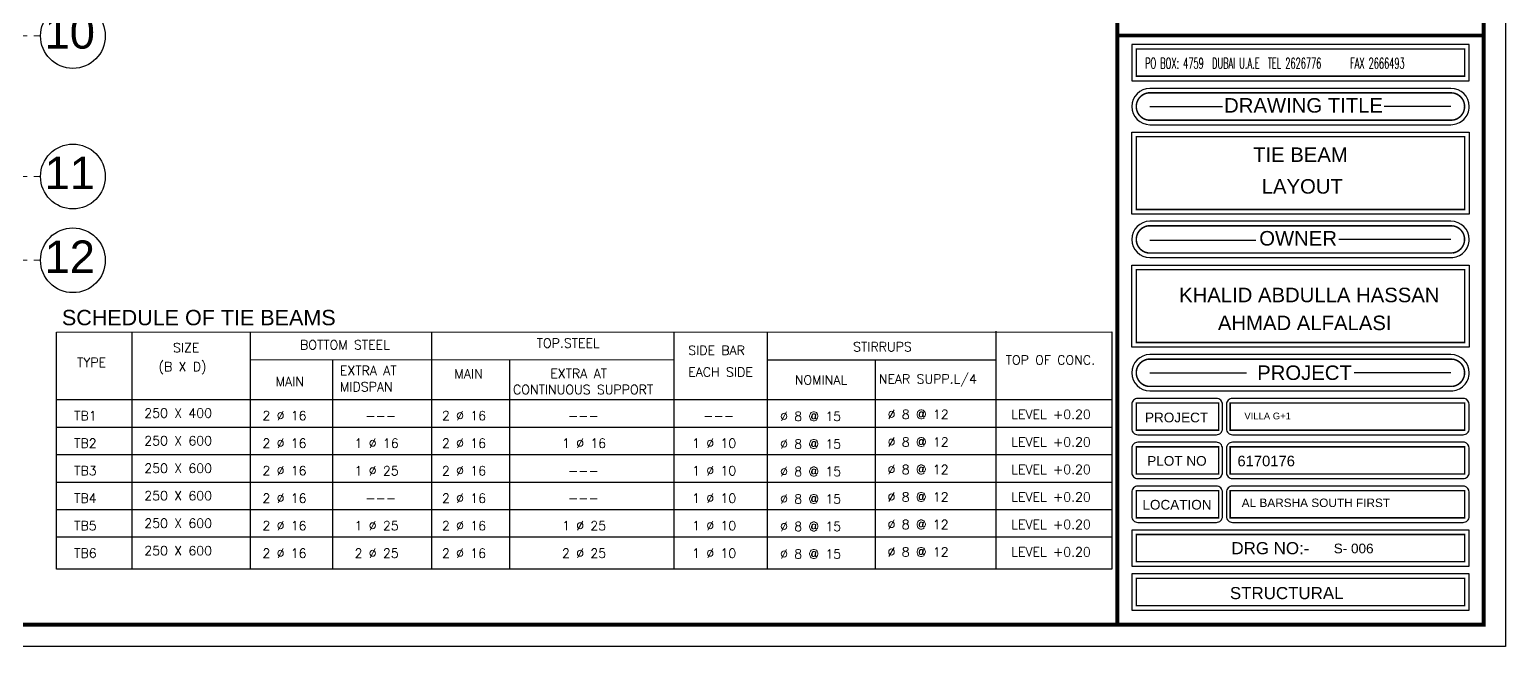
# Model space of a CAD drawing. Header units: metres. Extents: x 503482 to 1007323, y 2781056 to 5562345.
# Drawn here: x 503793.72 to 503821.01, y 2781078.7 to 2781090.11 of the extents above; entities that cross this region are included whole.
import ezdxf

# ---------------------------------------------------------------- set-up
doc = ezdxf.new("R2010")
doc.units = ezdxf.units.M
doc.header["$LTSCALE"] = 10
doc.header["$MEASUREMENT"] = 0
doc.linetypes.add('PHANTOM2', pattern=[1.25, 0.625, -0.125, 0.125, -0.125, 0.125, -0.125])
doc.layers.get('0').update_dxf_attribs({"linetype": 'CONTINUOUS'})
for name, color, linetype, lineweight in [('01_WALLS', 7, 'CONTINUOUS', 25), ('S-TIE BEAM', 3, 'CONTINUOUS', 25), ('TEXT', 254, 'CONTINUOUS', 13)]:
    doc.layers.add(name, color=color, linetype=linetype, lineweight=lineweight)
for name, color, linetype in [('A-TEXT', 2, 'CONTINUOUS'), ('A-VIEW-LN', 1, 'CONTINUOUS'), ('G-HATCH-COL-WALL', 171, 'CONTINUOUS'), ('M.TITLE BLOCK', 7, 'CONTINUOUS'), ('SH', 3, 'CONTINUOUS')]:
    doc.layers.add(name, color=color, linetype=linetype)
doc.styles.add('ANWAR', font='arial.ttf')
doc.styles.add('ROMAN', font='romant.shx', dxfattribs={"height": 0.6})
doc.styles.add('ROMANS', font='ROMANS.SHX', dxfattribs={"width": 0.8, "height": 0.25})
doc.styles.add('SANSSERIFBOLD', font='sanss___.ttf', dxfattribs={"height": 18})
doc.styles.add('TT', font='swissek.ttf')

# ---------------------------------------------------------------- blocks, each defined once
blk = doc.blocks.new('A$C2A1342A5')
at = {"color": 1, "style": 'ROMAN'}
blk.add_text('PO BOX: 4759  DUBAI U.A.E  TEL 2626776   FAX 2666493', height=10, dxfattribs=at).set_placement((-1, 0))
blk = doc.blocks.new('A$C9677af75')
at = {"color": 252}
for centre in [(3.452, -17.4), (3.452, -20), (3.452, -21.55)]:
    blk.add_circle(centre, 0.599, dxfattribs=at)
at = {"layer": 'A-VIEW-LN', "color": 252, "linetype": 'PHANTOM2', "lineweight": 5, "ltscale": 0.1}
for p, q in [((-17.271, -17.4), (2.858, -17.4)), ((-17.271, -20), (2.858, -20)), ((-17.271, -21.55), (2.858, -21.55))]:
    blk.add_line(p, q, dxfattribs=at)
at = {"layer": 'A-TEXT', "style": 'ANWAR'}
for s, p in [('10', (2.927, -17.634)), ('11', (2.927, -20.234)), ('12', (2.927, -21.784))]:
    blk.add_text(s, height=0.6, dxfattribs=at).set_placement(p)

msp = doc.modelspace()

# ---------------------------------------------------------------- linework, layer by layer
at = {"layer": '01_WALLS', "color": 4, "const_width": 0.028}
for points in [[(503820.255, 2781089.753), (503814.183, 2781089.753), (503814.183, 2781089.25), (503820.255, 2781089.25)], [(503820.255, 2781089.753), (503814.183, 2781089.753), (503814.183, 2781089.25), (503820.255, 2781089.25)], [(503814.183, 2781088.131), (503820.255, 2781088.131), (503820.255, 2781086.783), (503814.183, 2781086.783)], [(503814.183, 2781088.131), (503820.255, 2781088.131), (503820.255, 2781086.783), (503814.183, 2781086.783)], [(503814.183, 2781085.672), (503820.255, 2781085.672), (503820.255, 2781084.324), (503814.183, 2781084.324)], [(503814.183, 2781085.672), (503820.255, 2781085.672), (503820.255, 2781084.324), (503814.183, 2781084.324)], [(503815.706, 2781082.701), (503815.706, 2781083.205), (503814.183, 2781083.205), (503814.183, 2781082.701)], [(503815.706, 2781082.701), (503815.706, 2781083.205), (503814.183, 2781083.205), (503814.183, 2781082.701)], [(503815.921, 2781082.701), (503820.255, 2781082.701), (503820.255, 2781083.205), (503815.921, 2781083.205)], [(503815.921, 2781082.701), (503820.255, 2781082.701), (503820.255, 2781083.205), (503815.921, 2781083.205)], [(503815.706, 2781081.89), (503815.706, 2781082.394), (503814.183, 2781082.394), (503814.183, 2781081.89)], [(503815.706, 2781081.89), (503815.706, 2781082.394), (503814.183, 2781082.394), (503814.183, 2781081.89)], [(503815.921, 2781081.89), (503820.255, 2781081.89), (503820.255, 2781082.394), (503815.921, 2781082.394)], [(503815.921, 2781081.89), (503820.255, 2781081.89), (503820.255, 2781082.394), (503815.921, 2781082.394)], [(503815.706, 2781081.079), (503815.706, 2781081.582), (503814.183, 2781081.582), (503814.183, 2781081.079)], [(503815.706, 2781081.079), (503815.706, 2781081.582), (503814.183, 2781081.582), (503814.183, 2781081.079)], [(503815.921, 2781081.079), (503820.255, 2781081.079), (503820.255, 2781081.582), (503815.921, 2781081.582)], [(503815.921, 2781081.079), (503820.255, 2781081.079), (503820.255, 2781081.582), (503815.921, 2781081.582)], [(503820.255, 2781080.771), (503814.183, 2781080.771), (503814.183, 2781080.268), (503820.255, 2781080.268)], [(503820.255, 2781080.771), (503814.183, 2781080.771), (503814.183, 2781080.268), (503820.255, 2781080.268)], [(503820.255, 2781079.96), (503814.183, 2781079.96), (503814.183, 2781079.456), (503820.255, 2781079.456)], [(503820.255, 2781079.96), (503814.183, 2781079.96), (503814.183, 2781079.456), (503820.255, 2781079.456)]]:
    msp.add_lwpolyline(points, close=True, dxfattribs=at)
for points in [[(503820.031, 2781088.942), (503814.407, 2781088.942, 0.888872), (503814.407, 2781088.438), (503820.031, 2781088.438, 0.888872), (503820.031, 2781088.942, -0.888872)], [(503820.031, 2781088.942), (503814.407, 2781088.942, 0.888872), (503814.407, 2781088.438), (503820.031, 2781088.438, 0.888872), (503820.031, 2781088.942, -0.888872)], [(503820.031, 2781086.483), (503814.407, 2781086.483, 0.888872), (503814.407, 2781085.98), (503820.031, 2781085.98, 0.888872), (503820.031, 2781086.483, -0.888872)], [(503820.031, 2781086.483), (503814.407, 2781086.483, 0.888872), (503814.407, 2781085.98), (503820.031, 2781085.98, 0.888872), (503820.031, 2781086.483, -0.888872)], [(503820.031, 2781084.016), (503814.407, 2781084.016, 0.888872), (503814.407, 2781083.512), (503820.031, 2781083.512, 0.888872), (503820.031, 2781084.016, -0.888872)], [(503820.031, 2781084.016), (503814.407, 2781084.016, 0.888872), (503814.407, 2781083.512), (503820.031, 2781083.512, 0.888872), (503820.031, 2781084.016, -0.888872)]]:
    msp.add_lwpolyline(points, format="xyb", dxfattribs=at)
at = {"layer": 'G-HATCH-COL-WALL', "color": 4, "ltscale": 0.05}
msp.add_lwpolyline([(503794.212, 2781084.516), (503813.734, 2781084.52), (503813.734, 2781080.132), (503794.212, 2781080.132)], close=True, dxfattribs=at)
at = {"layer": 'M.TITLE BLOCK', "color": 253, "linetype": 'Continuous', "ltscale": 24}
for p, q in [((503814.435, 2781088.69), (503815.775, 2781088.69)), ((503814.435, 2781088.69), (503815.775, 2781088.69)), ((503820.002, 2781088.69), (503818.768, 2781088.69)), ((503820.002, 2781088.69), (503818.768, 2781088.69)), ((503816.392, 2781086.212), (503814.436, 2781086.212)), ((503816.392, 2781086.212), (503814.436, 2781086.212)), ((503820.003, 2781086.231), (503817.928, 2781086.231)), ((503820.003, 2781086.231), (503817.928, 2781086.231)), ((503814.435, 2781083.764), (503816.223, 2781083.764)), ((503814.435, 2781083.764), (503816.223, 2781083.764)), ((503820.003, 2781083.764), (503818.215, 2781083.764)), ((503820.003, 2781083.764), (503818.215, 2781083.764))]:
    msp.add_line(p, q, dxfattribs=at)
for points in [[(503771.349, 2781112.871), (503821.011, 2781112.871), (503821.011, 2781078.7), (503771.349, 2781078.7)], [(503771.349, 2781112.871), (503821.011, 2781112.871), (503821.011, 2781078.7), (503771.349, 2781078.7)], [(503820.339, 2781089.837), (503814.099, 2781089.837), (503814.099, 2781089.166), (503820.339, 2781089.166)], [(503820.339, 2781089.837), (503814.099, 2781089.837), (503814.099, 2781089.166), (503820.339, 2781089.166)], [(503814.099, 2781088.215), (503820.339, 2781088.215), (503820.339, 2781086.699), (503814.099, 2781086.699)], [(503814.099, 2781088.215), (503820.339, 2781088.215), (503820.339, 2781086.699), (503814.099, 2781086.699)], [(503814.099, 2781085.756), (503820.339, 2781085.756), (503820.339, 2781084.24), (503814.099, 2781084.24)], [(503814.099, 2781085.756), (503820.339, 2781085.756), (503820.339, 2781084.24), (503814.099, 2781084.24)], [(503820.339, 2781080.855), (503814.099, 2781080.855), (503814.099, 2781080.184), (503820.339, 2781080.184)], [(503820.339, 2781080.855), (503814.099, 2781080.855), (503814.099, 2781080.184), (503820.339, 2781080.184)], [(503820.339, 2781080.044), (503814.099, 2781080.044), (503814.099, 2781079.373), (503820.339, 2781079.373)], [(503820.339, 2781080.044), (503814.099, 2781080.044), (503814.099, 2781079.373), (503820.339, 2781079.373)]]:
    msp.add_lwpolyline(points, close=True, dxfattribs=at)
at = {"layer": 'M.TITLE BLOCK', "color": 252, "const_width": 0.0705}
msp.add_lwpolyline([(503771.753, 2781112.467), (503820.607, 2781112.467), (503820.607, 2781079.104), (503771.753, 2781079.104)], close=True, dxfattribs=at)
msp.add_lwpolyline([(503771.753, 2781112.467), (503820.607, 2781112.467), (503820.607, 2781079.104), (503771.753, 2781079.104)], close=True, dxfattribs=at)
for points in [[(503813.832, 2781112.466), (503813.832, 2781079.105)], [(503813.832, 2781112.466), (503813.832, 2781079.105)], [(503820.607, 2781090.005), (503813.832, 2781090.005)], [(503820.607, 2781090.005), (503813.832, 2781090.005)]]:
    msp.add_lwpolyline(points, dxfattribs=at)
at = {"layer": 'M.TITLE BLOCK', "color": 253, "linetype": 'Continuous', "ltscale": 24}
for points in [[(503814.435, 2781088.354), (503820.003, 2781088.354, 0.415257), (503820.339, 2781088.691, 0.413171), (503820.003, 2781089.026), (503814.435, 2781089.026, 1), (503814.435, 2781088.354, 0.269219)], [(503814.435, 2781088.354), (503820.003, 2781088.354, 0.415257), (503820.339, 2781088.691, 0.413171), (503820.003, 2781089.026), (503814.435, 2781089.026, 1), (503814.435, 2781088.354, 0.269219)], [(503814.435, 2781085.896), (503820.003, 2781085.896, 0.415257), (503820.339, 2781086.232, 0.413171), (503820.003, 2781086.567), (503814.435, 2781086.567, 1), (503814.435, 2781085.896, 0.269219)], [(503814.435, 2781085.896), (503820.003, 2781085.896, 0.415257), (503820.339, 2781086.232, 0.413171), (503820.003, 2781086.567), (503814.435, 2781086.567, 1), (503814.435, 2781085.896, 0.269219)], [(503814.435, 2781083.428), (503820.003, 2781083.428, 0.415257), (503820.339, 2781083.765, 0.413171), (503820.003, 2781084.1), (503814.435, 2781084.1, 1), (503814.435, 2781083.428, 0.269219)], [(503814.435, 2781083.428), (503820.003, 2781083.428, 0.415257), (503820.339, 2781083.765, 0.413171), (503820.003, 2781084.1), (503814.435, 2781084.1, 1), (503814.435, 2781083.428, 0.269219)], [(503815.665, 2781083.289), (503814.211, 2781083.289, 0.414214), (503814.099, 2781083.177), (503814.099, 2781082.729, 0.414214), (503814.211, 2781082.617), (503815.665, 2781082.617, 0.414214), (503815.777, 2781082.729), (503815.777, 2781083.177, 0.414214), (503815.665, 2781083.289, 0.414214)], [(503815.665, 2781083.289), (503814.211, 2781083.289, 0.414214), (503814.099, 2781083.177), (503814.099, 2781082.729, 0.414214), (503814.211, 2781082.617), (503815.665, 2781082.617, 0.414214), (503815.777, 2781082.729), (503815.777, 2781083.177, 0.414214), (503815.665, 2781083.289, 0.414214)], [(503820.255, 2781083.289), (503815.961, 2781083.289, 0.414214), (503815.849, 2781083.177), (503815.849, 2781082.729, 0.414214), (503815.961, 2781082.617), (503820.227, 2781082.617, 0.414214), (503820.339, 2781082.729), (503820.339, 2781083.177, 0.333333), (503820.255, 2781083.289, 1.081418)], [(503820.255, 2781083.289), (503815.961, 2781083.289, 0.414214), (503815.849, 2781083.177), (503815.849, 2781082.729, 0.414214), (503815.961, 2781082.617), (503820.227, 2781082.617, 0.414214), (503820.339, 2781082.729), (503820.339, 2781083.177, 0.333333), (503820.255, 2781083.289, 1.081418)], [(503815.665, 2781082.477), (503814.211, 2781082.477, 0.414214), (503814.099, 2781082.366), (503814.099, 2781081.918, 0.414214), (503814.211, 2781081.806), (503815.665, 2781081.806, 0.414214), (503815.777, 2781081.918), (503815.777, 2781082.366, 0.414214), (503815.665, 2781082.477, 0.414214)], [(503815.665, 2781082.477), (503814.211, 2781082.477, 0.414214), (503814.099, 2781082.366), (503814.099, 2781081.918, 0.414214), (503814.211, 2781081.806), (503815.665, 2781081.806, 0.414214), (503815.777, 2781081.918), (503815.777, 2781082.366, 0.414214), (503815.665, 2781082.477, 0.414214)], [(503820.255, 2781082.477), (503815.961, 2781082.477, 0.414214), (503815.849, 2781082.366), (503815.849, 2781081.918, 0.414214), (503815.961, 2781081.806), (503820.227, 2781081.806, 0.414214), (503820.339, 2781081.918), (503820.339, 2781082.366, 0.333333), (503820.255, 2781082.477, 1.081418)], [(503820.255, 2781082.477), (503815.961, 2781082.477, 0.414214), (503815.849, 2781082.366), (503815.849, 2781081.918, 0.414214), (503815.961, 2781081.806), (503820.227, 2781081.806, 0.414214), (503820.339, 2781081.918), (503820.339, 2781082.366, 0.333333), (503820.255, 2781082.477, 1.081418)], [(503815.665, 2781081.666), (503814.211, 2781081.666, 0.414214), (503814.099, 2781081.554), (503814.099, 2781081.107, 0.414214), (503814.211, 2781080.995), (503815.665, 2781080.995, 0.414214), (503815.777, 2781081.107), (503815.777, 2781081.554, 0.414214), (503815.665, 2781081.666, 0.414214)], [(503815.665, 2781081.666), (503814.211, 2781081.666, 0.414214), (503814.099, 2781081.554), (503814.099, 2781081.107, 0.414214), (503814.211, 2781080.995), (503815.665, 2781080.995, 0.414214), (503815.777, 2781081.107), (503815.777, 2781081.554, 0.414214), (503815.665, 2781081.666, 0.414214)], [(503820.255, 2781081.666), (503815.961, 2781081.666, 0.414214), (503815.849, 2781081.554), (503815.849, 2781081.107, 0.414214), (503815.961, 2781080.995), (503820.227, 2781080.995, 0.414214), (503820.339, 2781081.107), (503820.339, 2781081.554, 0.333333), (503820.255, 2781081.666, 1.081418)], [(503820.255, 2781081.666), (503815.961, 2781081.666, 0.414214), (503815.849, 2781081.554), (503815.849, 2781081.107, 0.414214), (503815.961, 2781080.995), (503820.227, 2781080.995, 0.414214), (503820.339, 2781081.107), (503820.339, 2781081.554, 0.333333), (503820.255, 2781081.666, 1.081418)]]:
    msp.add_lwpolyline(points, format="xyb", dxfattribs=at)
at = {"layer": 'SH'}
for p, q in [((503795.61, 2781084.516), (503795.61, 2781080.132)), ((503797.793, 2781084.516), (503797.793, 2781080.132)), ((503801.149, 2781084.516), (503801.149, 2781080.132)), ((503805.632, 2781084.516), (503805.632, 2781080.132)), ((503807.359, 2781084.516), (503807.359, 2781080.132)), ((503811.586, 2781084.533), (503811.586, 2781080.132)), ((503797.793, 2781084.007), (503805.632, 2781084.006)), ((503799.319, 2781084.006), (503799.319, 2781080.132)), ((503802.592, 2781084.006), (503802.592, 2781080.132)), ((503807.359, 2781084.006), (503811.586, 2781084.006)), ((503809.356, 2781084.006), (503809.356, 2781080.132)), ((503794.212, 2781083.27), (503813.734, 2781083.27)), ((503794.212, 2781082.76), (503813.734, 2781082.76)), ((503794.212, 2781082.251), (503813.734, 2781082.251)), ((503794.212, 2781081.743), (503813.734, 2781081.743)), ((503794.212, 2781081.234), (503813.734, 2781081.234)), ((503794.212, 2781080.726), (503813.734, 2781080.726))]:
    msp.add_line(p, q, dxfattribs=at)

# ---------------------------------------------------------------- block references
at = {"layer": 'M.TITLE BLOCK', "ltscale": 24, "xscale": 0.01110414892839129, "yscale": 0.01948096303220709, "zscale": 0.01948096303208341}
msp.add_blockref('A$C2A1342A5', (503814.357, 2781089.393), dxfattribs=at)
msp.add_blockref('A$C2A1342A5', (503814.357, 2781089.393), dxfattribs=at)
at = {"layer": 'S-TIE BEAM', "ltscale": 0.04}
msp.add_blockref('A$C9677af75', (503791.066, 2781107.395), dxfattribs=at)

# ---------------------------------------------------------------- texts
at = {"layer": 'M.TITLE BLOCK', "color": 1, "style": 'SANSSERIFBOLD'}
for s, height, p in [('DRAWING TITLE', 0.26853, (503815.808, 2781088.577)), ('DRAWING TITLE', 0.26853, (503815.808, 2781088.577)), ('TIE BEAM', 0.2685, (503816.344, 2781087.665, -2.345)), ('LAYOUT', 0.2685, (503816.503, 2781087.078, -2.345)), ('OWNER', 0.2685, (503816.457, 2781086.118)), ('OWNER', 0.2685, (503816.457, 2781086.118)), ('KHALID ABDULLA HASSAN', 0.26853, (503814.975, 2781085.069)), ('AHMAD ALFALASI', 0.26853, (503815.693, 2781084.553)), ('PROJECT', 0.2685, (503816.419, 2781083.631)), ('PROJECT', 0.2685, (503816.419, 2781083.631)), ('PROJECT', 0.179, (503814.345, 2781082.847)), ('PROJECT', 0.179, (503814.345, 2781082.847)), ('VILLA G+1', 0.1253, (503816.182, 2781082.902, -0.821)), (' PLOT NO ', 0.179, (503814.317, 2781082.044)), (' PLOT NO ', 0.179, (503814.317, 2781082.044)), ('LOCATION', 0.179, (503814.297, 2781081.233)), ('LOCATION', 0.179, (503814.297, 2781081.233)), ('DRG NO:-', 0.2238, (503815.943, 2781080.407)), ('DRG NO:-', 0.2238, (503815.943, 2781080.407)), ('S- 006', 0.179, (503817.835, 2781080.424, -1.173)), ('STRUCTURAL', 0.2238, (503815.915, 2781079.576))]:
    msp.add_text(s, height=height, dxfattribs=at).set_placement(p)
at = {"layer": 'M.TITLE BLOCK', "color": 1, "lineweight": 5, "style": 'SANSSERIFBOLD'}
for s, height, p in [('6170176', 0.1955, (503816.054, 2781082.034)), ('AL BARSHA SOUTH FIRST', 0.15642, (503816.133, 2781081.28))]:
    msp.add_text(s, height=height, dxfattribs=at).set_placement(p)
at = {"layer": 'SH', "color": 2, "style": 'ROMANS'}
for s, height, p in [('SIZE', 0.1699, (503796.369, 2781084.144)), ('BOTTOM STEEL', 0.16989, (503798.718, 2781084.196)), ('TOP.STEEL', 0.1699, (503803.094, 2781084.227)), ('SIDE BAR', 0.1699, (503805.897, 2781084.095)), ('STIRRUPS', 0.1699, (503808.947, 2781084.16)), ('TYPE', 0.1699, (503794.593, 2781083.87)), ('(B X D)', 0.1699, (503796.101, 2781083.792)), ('TOP OF CONC.', 0.16989, (503811.767, 2781083.916)), ('EXTRA AT', 0.1699, (503799.456, 2781083.72)), ('MAIN', 0.1699, (503801.573, 2781083.661)), ('EXTRA AT ', 0.1699, (503803.347, 2781083.665)), ('EACH SIDE', 0.1699, (503805.897, 2781083.692)), ('NOMINAL', 0.1699, (503807.868, 2781083.546)), ('NEAR SUPP.L/4', 0.16989, (503809.421, 2781083.565)), ('MAIN', 0.1699, (503798.267, 2781083.516)), ('MIDSPAN', 0.1699, (503799.456, 2781083.42)), ('CONTINUOUS SUPPORT', 0.16989, (503802.657, 2781083.368)), ('TB1', 0.1699, (503794.541, 2781082.884)), ('250 X 400', 0.1699, (503795.838, 2781082.932)), ('2 %%C 16', 0.1699, (503798.023, 2781082.886)), ('---', 0.1699, (503799.926, 2781082.885)), ('2 %%C 16', 0.1699, (503801.343, 2781082.885)), ('---', 0.1699, (503803.675, 2781082.885)), ('---', 0.1699, (503806.176, 2781082.883)), (' %%C 8 @ 15', 0.16989, (503807.48, 2781082.873)), (' %%C 8 @ 12', 0.16989, (503809.468, 2781082.909)), ('LEVEL +0.20', 0.16989, (503811.872, 2781082.909)), ('TB2', 0.1699, (503794.541, 2781082.376)), ('250 X 600', 0.1699, (503795.838, 2781082.421)), ('2 %%C 16', 0.1699, (503798.023, 2781082.375)), ('1 %%C 16', 0.1699, (503799.727, 2781082.375)), ('2 %%C 16', 0.1699, (503801.343, 2781082.375)), ('1 %%C 16', 0.1699, (503803.563, 2781082.375)), ('1 %%C 10', 0.1699, (503805.969, 2781082.375)), (' %%C 8 @ 15', 0.16989, (503807.48, 2781082.361)), (' %%C 8 @ 12', 0.16989, (503809.468, 2781082.397)), ('LEVEL +0.20', 0.16989, (503811.872, 2781082.398)), ('250 X 600', 0.1699, (503795.838, 2781081.913)), (' %%C 8 @ 12', 0.16989, (503809.467, 2781081.888)), ('LEVEL +0.20', 0.16989, (503811.872, 2781081.89)), ('TB3', 0.1699, (503794.541, 2781081.868)), ('2 %%C 16', 0.1699, (503798.023, 2781081.867)), ('1 %%C 25', 0.1699, (503799.727, 2781081.866)), ('2 %%C 16', 0.1699, (503801.343, 2781081.866)), ('---', 0.1699, (503803.675, 2781081.866)), ('1 %%C 10', 0.1699, (503805.969, 2781081.866)), (' %%C 8 @ 15', 0.16989, (503807.48, 2781081.852)), ('TB4', 0.1699, (503794.541, 2781081.359)), ('250 X 600', 0.1699, (503795.838, 2781081.404)), ('2 %%C 16', 0.1699, (503798.023, 2781081.358)), ('2 %%C 16', 0.1699, (503801.343, 2781081.358)), ('1 %%C 10', 0.1699, (503805.969, 2781081.358)), (' %%C 8 @ 15', 0.16989, (503807.48, 2781081.344)), (' %%C 8 @ 12', 0.16989, (503809.467, 2781081.38)), ('LEVEL +0.20', 0.16989, (503811.872, 2781081.381)), ('---', 0.1699, (503799.926, 2781081.357)), ('---', 0.1699, (503803.675, 2781081.357)), ('TB5', 0.1699, (503794.541, 2781080.851)), ('250 X 600', 0.1699, (503795.838, 2781080.896)), ('2 %%C 16', 0.1699, (503798.023, 2781080.85)), ('1 %%C 25', 0.1699, (503799.727, 2781080.849)), ('2 %%C 16', 0.1699, (503801.343, 2781080.849)), ('1 %%C 25', 0.1699, (503803.563, 2781080.849)), ('1 %%C 10', 0.1699, (503805.969, 2781080.849)), (' %%C 8 @ 15', 0.16989, (503807.48, 2781080.835)), (' %%C 8 @ 12', 0.16989, (503809.467, 2781080.871)), ('LEVEL +0.20', 0.16989, (503811.872, 2781080.873)), ('TB6', 0.1699, (503794.541, 2781080.342)), ('250 X 600', 0.1699, (503795.838, 2781080.387)), ('2 %%C 16', 0.1699, (503798.023, 2781080.341)), ('2 %%C 25', 0.1699, (503799.727, 2781080.341)), ('2 %%C 16', 0.1699, (503801.343, 2781080.341)), ('2 %%C 25', 0.1699, (503803.563, 2781080.341)), ('1 %%C 10', 0.1699, (503805.969, 2781080.341)), (' %%C 8 @ 15', 0.16989, (503807.48, 2781080.327)), (' %%C 8 @ 12', 0.16989, (503809.467, 2781080.363)), ('LEVEL +0.20', 0.16989, (503811.872, 2781080.365))]:
    msp.add_text(s, height=height, rotation=359.999, dxfattribs=at).set_placement(p)
at = {"layer": 'TEXT', "style": 'TT'}
msp.add_text('SCHEDULE OF TIE BEAMS ', height=0.28484, dxfattribs=at).set_placement((503794.314, 2781084.643))

doc.saveas('drawing.dxf')
